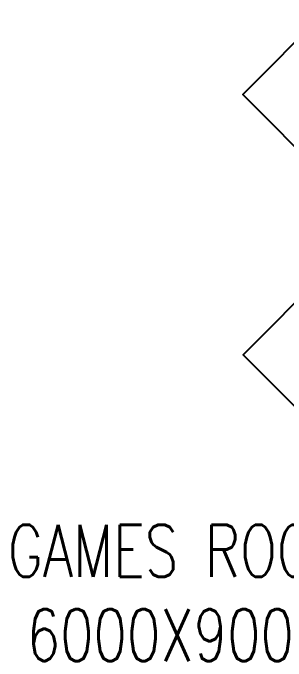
# Model space of a CAD drawing. Extents: x -32840 to 422982, y 280745 to 888746.
# Drawn here: x 100175 to 101242, y 807115 to 809644 of the extents above; entities that cross this region are included whole.
import ezdxf
from ezdxf.enums import TextEntityAlignment as Align

# ---------------------------------------------------------------- set-up
doc = ezdxf.new("R2010")
doc.units = 0
doc.header["$LTSCALE"] = 1000
doc.layers.add('A - 100_CH$0$A_FURNITURE LAYOUT', color=36, linetype='Continuous')
doc.layers.add('A-RD', color=6, linetype='Continuous')
doc.styles.add('ROMANS', font='romans.shx', dxfattribs={"width": 0.8})

# ---------------------------------------------------------------- blocks, each defined once
blk = doc.blocks.new('CHESS')
at = {"layer": 'A - 100_CH$0$A_FURNITURE LAYOUT', "elevation": -1}
for points in [[(253028.6, -872812.4), (253478.6, -872812.4), (253478.6, -872362.4), (253028.6, -872362.4)], [(252310.9, -873531.1), (252760.9, -873531.1), (252760.9, -873081.1), (252310.9, -873081.1)]]:
    blk.add_lwpolyline(points, close=True, dxfattribs=at)
blk = doc.blocks.new('RD')
at = {"style": 'ROMANS', "width": 0.75}
for tag, p in [('RT', (10.244, 14.075)), ('SZ', (10.244, 2.742))]:
    blk.add_attdef(tag, text='', height=9, dxfattribs=at).set_placement(p, align=Align.CENTER)

msp = doc.modelspace()

# ---------------------------------------------------------------- block references
at = {"rotation": 44.99999999999994}
msp.add_blockref('CHESS', (-694698.4, 1247261.3, 0), dxfattribs=at)
at = {"layer": 'A-RD'}
ref = msp.add_blockref('RD', (100475.4, 807035.8, 0), dxfattribs=dict(at, xscale=29.00000000000008, yscale=29.00000000000008, zscale=29.00000000000008, rotation=359.9999973745001))
ref.add_attrib('RT', 'GAMES ROOM', dxfattribs={"height": 203, "rotation": 360, "style": 'ROMANS', "width": 0.75}).set_placement((100830.4, 807444, 0), align=Align.CENTER)
ref.add_attrib('SZ', '6000X9000', dxfattribs={"height": 203, "rotation": 360, "style": 'ROMANS', "width": 0.75}).set_placement((100815.9, 807115.4, 0), align=Align.CENTER)

doc.saveas('drawing.dxf')
